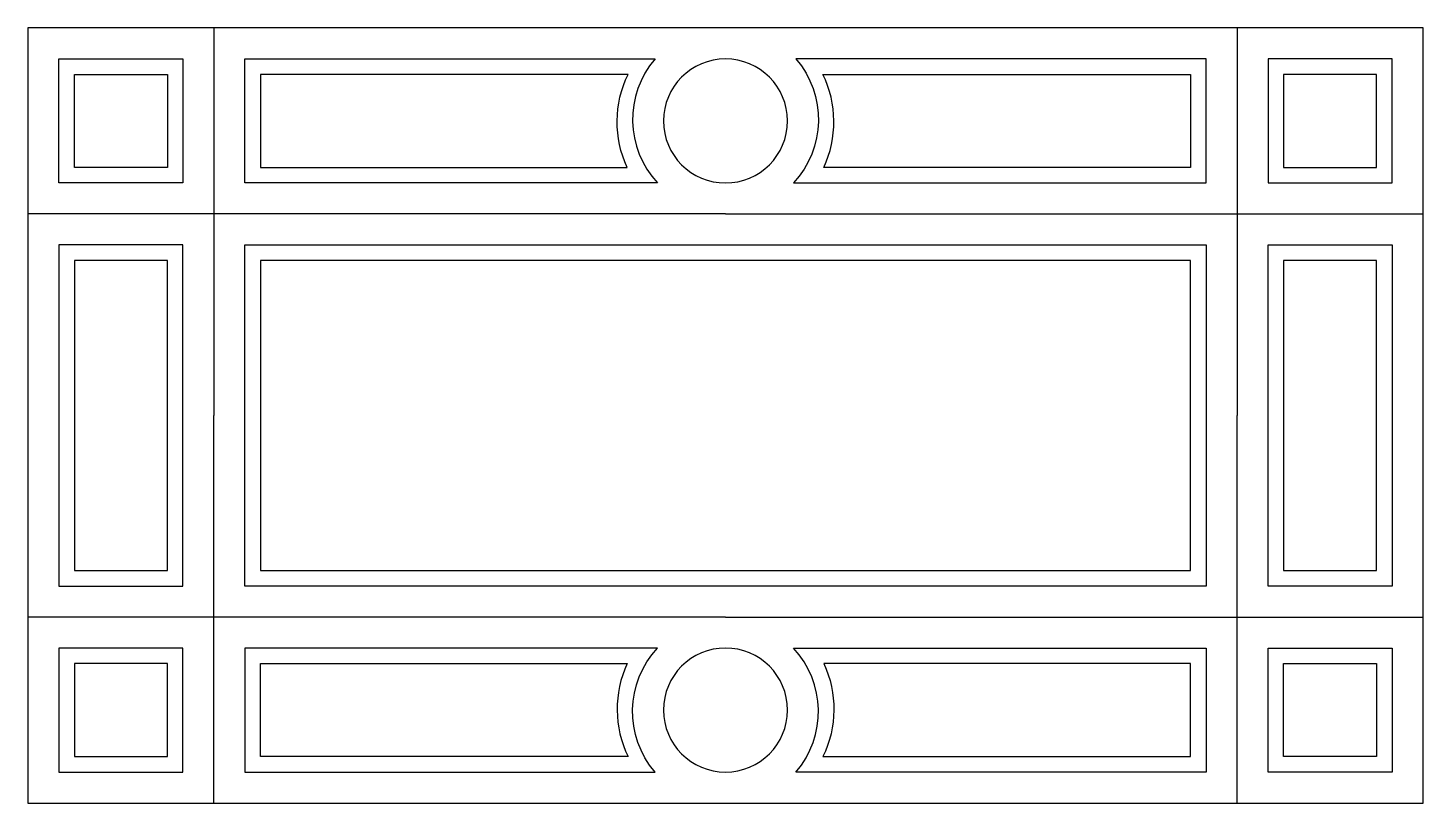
# Model space of a CAD drawing. Extents: x 705 to 3405, y 12057 to 13557.
import ezdxf

# ---------------------------------------------------------------- set-up
doc = ezdxf.new("R2010")
doc.units = 0
doc.header["$MEASUREMENT"] = 0
for name, color, linetype in [('3', 3, 'CONTINUOUS'), ('4', 4, 'CONTINUOUS'), ('7', 7, 'CONTINUOUS')]:
    doc.layers.add(name, color=color, linetype=linetype)

msp = doc.modelspace()

# ---------------------------------------------------------------- linework, layer by layer
at = {"layer": '3'}
for points in [[(975, 13467.3), (975, 13287.3), (795, 13287.3), (795, 13467.3)], [(3135, 13467.3), (3135, 13287.3), (3315, 13287.3), (3315, 13467.3)], [(975, 12807.3), (975, 13107.3), (795, 13107.3), (795, 12807.3), (795, 12507.3), (975, 12507.3)], [(1155, 12807.3), (1155, 12507.3), (2055, 12507.3), (2955, 12507.3), (2955, 12807.3), (2955, 13107.3), (2055, 13107.3), (1155, 13107.3)], [(3135, 12807.3), (3135, 12507.3), (3315, 12507.3), (3315, 12807.3), (3315, 13107.3), (3135, 13107.3)], [(975, 12147.3), (975, 12327.3), (795, 12327.3), (795, 12147.3)], [(3135, 12147.3), (3135, 12327.3), (3315, 12327.3), (3315, 12147.3)]]:
    msp.add_lwpolyline(points, close=True, dxfattribs=at)
for points in [[(1866.4, 13467.3), (1155, 13467.3), (1155, 13287.3), (1864.7, 13287.3, -0.225159)], [(2243.6, 13467.3), (2955, 13467.3), (2955, 13287.3), (2245.3, 13287.3, 0.225159)], [(1866.4, 12147.3), (1155, 12147.3), (1155, 12327.3), (1864.7, 12327.3, 0.225159)], [(2243.6, 12147.3), (2955, 12147.3), (2955, 12327.3), (2245.3, 12327.3, -0.225159)]]:
    msp.add_lwpolyline(points, format="xyb", close=True, dxfattribs=at)
at = {"layer": '4'}
for p, q in [((1065, 13557.3), (1065, 12807.3)), ((3045, 13557.3), (3045, 12807.3)), ((2055, 13197.3), (705, 13197.3)), ((2055, 13197.3), (3405, 13197.3)), ((1065, 12057.3), (1065, 12807.3)), ((3045, 12057.3), (3045, 12807.3)), ((2055, 12417.3), (705, 12417.3)), ((2055, 12417.3), (3405, 12417.3))]:
    msp.add_line(p, q, dxfattribs=at)
msp.add_lwpolyline([(705, 12057.3), (3405, 12057.3), (3405, 13557.3), (705, 13557.3)], close=True, dxfattribs=at)
at = {"layer": '7'}
for points in [[(765, 13257.3), (765, 13497.3), (1005, 13497.3), (1005, 13257.3)], [(3345, 13257.3), (3345, 13497.3), (3105, 13497.3), (3105, 13257.3)], [(1005, 12807.3), (1005, 13137.3), (765, 13137.3), (765, 12807.3), (765, 12477.3), (1005, 12477.3)], [(1125, 12807.3), (1125, 13137.3), (2055, 13137.3), (2985, 13137.3), (2985, 12807.3), (2985, 12477.3), (2055, 12477.3), (1125, 12477.3)], [(3105, 12807.3), (3105, 13137.3), (3345, 13137.3), (3345, 12807.3), (3345, 12477.3), (3105, 12477.3)], [(765, 12357.3), (765, 12117.3), (1005, 12117.3), (1005, 12357.3)], [(3345, 12357.3), (3345, 12117.3), (3105, 12117.3), (3105, 12357.3)]]:
    msp.add_lwpolyline(points, close=True, dxfattribs=at)
for points in [[(1918.6, 13497.3, 0.382082), (1923.7, 13257.3), (1125, 13257.3), (1125, 13497.3)], [(2055, 13497.3, 1), (2055, 13257.3, 1)], [(2191.4, 13497.3, -0.382082), (2186.3, 13257.3), (2985, 13257.3), (2985, 13497.3)], [(1918.6, 12117.3, -0.382082), (1923.7, 12357.3), (1125, 12357.3), (1125, 12117.3)], [(2055, 12357.3, 1), (2055, 12117.3, 1)], [(2191.4, 12117.3, 0.382082), (2186.3, 12357.3), (2985, 12357.3), (2985, 12117.3)]]:
    msp.add_lwpolyline(points, format="xyb", close=True, dxfattribs=at)

doc.saveas('drawing.dxf')
